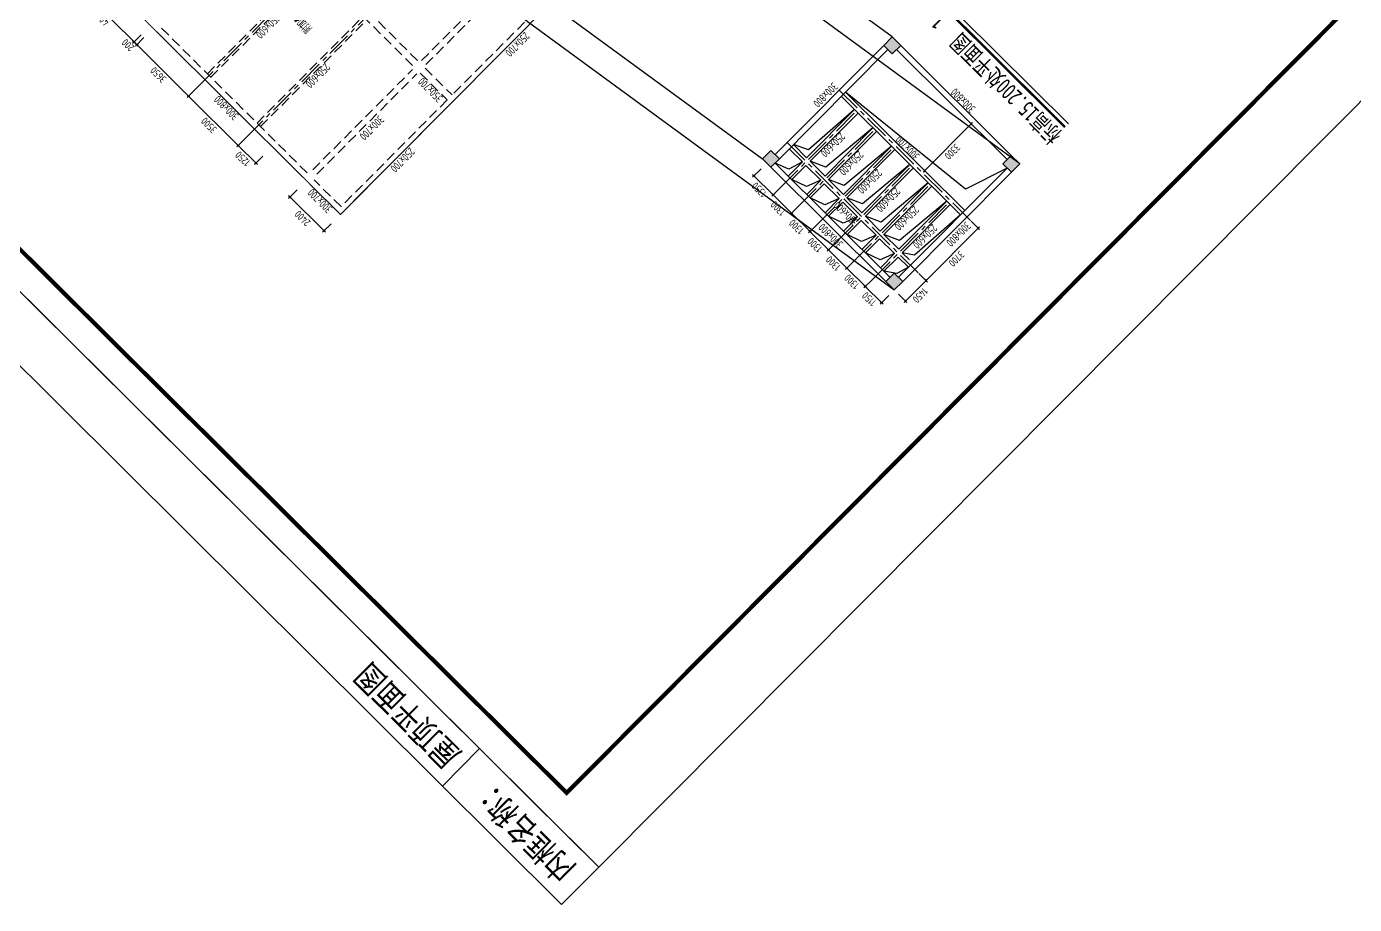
# Model space of a CAD drawing. Extents: x 517450926 to 520131079, y 3499134486 to 3500888201.
# Drawn here: x 518518356 to 518584745, y 3500217693 to 3500261600 of the extents above; entities that cross this region are included whole.
import ezdxf
from ezdxf.enums import TextEntityAlignment as Align

# ---------------------------------------------------------------- set-up
doc = ezdxf.new("R2010")
doc.units = 0
doc.header["$LTSCALE"] = 1000
doc.header["$MEASUREMENT"] = 0
doc.linetypes.add('CENTER', pattern=[2, 1.25, -0.25, 0.25, -0.25])
doc.linetypes.add('DASHED', pattern=[0.75, 0.5, -0.25])
doc.layers.get('0').update_dxf_attribs({"linetype": 'CONTINUOUS'})
doc.layers.get('Defpoints').update_dxf_attribs({"color": 2, "linetype": 'CONTINUOUS'})
for name, color, linetype in [('C-SHET-SHET', 144, 'CONTINUOUS'), ('S_AXIS', 8, 'CENTER'), ('S_AXIS_DIMS', 3, 'CONTINUOUS'), ('S_BEAM', 4, 'DASHED'), ('S_BEAM_SECD_TEXT_HORZ', 9, 'CONTINUOUS'), ('S_BEAM_TEXT_HORZ', 7, 'CONTINUOUS'), ('S_BEAM_TEXT_VERT', 41, 'CONTINUOUS'), ('S_COLU', 2, 'CONTINUOUS'), ('S_COLU_HACH', 15, 'CONTINUOUS'), ('S_FLOR_ENHN', 91, 'DASHED'), ('S_FLOR_TEXT', 51, 'CONTINUOUS'), ('S_HOLE', 201, 'CONTINUOUS'), ('S_INDX', 11, 'CONTINUOUS'), ('XD-NAME-DRWN', 91, 'CONTINUOUS')]:
    doc.layers.add(name, color=color, linetype=linetype)
doc.layers.add('内框', color=8, linetype='CONTINUOUS', plot=False)
doc.styles.get("Standard").update_dxf_attribs({"font": 'Tssdeng.shx', "bigfont": 'Tssdchn.shx'})
doc.styles.add('TH-STYLE2', font='', dxfattribs={"width": 0.8})
doc.styles.add('TH-STYLE3', font='tssdeng.shx', dxfattribs={"width": 0.7, "bigfont": 'tssdchn.shx'})
doc.styles.add('样式 1', font='Tssdeng.shx', dxfattribs={"width": 0.7, "bigfont": 'Tssdchn.shx'})
doc.styles.add('黑体', font='simhei.ttf')
doc.styles.get('TH-STYLE2').set_extended_font_data('STXihei')
doc.dimstyles.new('TSSD_100_100', dxfattribs={"dimtxt": 375, "dimasz": 100, "dimexe": 100, "dimexo": 0, "dimgap": 125, "dimtad": 1, "dimdec": 1, "dimdsep": 46, "dimtxsty": 'TH-STYLE3', "dimblk": 'ARCHTICK', "dimcen": -100, "dimdle": 100, "dimclrt": 7, "dimadec": 0, "dimazin": 0, "dimtfac": 1, "dimtdec": 1, "dimtix": 1, "dimtmove": 2, "dimatfit": 3, "dimldrblk": 'ARCHTICK', "dimfxl": 500, "dimfxlon": 1, "dimtolj": 1, "dimtzin": 0, "dimarcsym": 0})

# ---------------------------------------------------------------- blocks, each defined once
blk = doc.blocks.new('THAPE_A1L2_inner')
at = {"layer": '内框'}
for p, q in [((0, 611.6), (0, 594)), ((0, 611.6), (336, 611.6)), ((56, 594), (56, 611.6)), ((56, 611.6), (56, 594)), ((0, 594), (56, 594)), ((32, 594), (0, 594)), ((96, 594), (32, 594)), ((56, 594), (298.13, 594)), ((224, 594), (96, 594)), ((336, 594), (224, 594))]:
    blk.add_line(p, q, dxfattribs=at)
blk.add_lwpolyline([(0, 0), (1261, 0), (1261, 594), (0, 594)], close=True, dxfattribs=at)
at = {"layer": '内框', "const_width": 1.4}
blk.add_lwpolyline([(25, 584), (25, 10), (1251, 10), (1251, 584)], close=True, dxfattribs=at)
at = {"layer": '内框', "style": '黑体', "width": 0.8}
blk.add_text('内框名称：', height=8, dxfattribs=at).set_placement((5.06, 599.31))
blk.add_attdef('内框名称', (58.89, 599.29), '', height=8, dxfattribs=at)
blk = doc.blocks.new('SH_THAPE_A1L2')
blk.add_lwpolyline([(0, 0), (1261, 0), (1261, 594), (0, 594)], close=True)
at = {"const_width": 1.4}
blk.add_lwpolyline([(25, 584), (25, 10), (1251, 10), (1251, 584)], close=True, dxfattribs=at)
blk.add_attdef('作废标记', text='', height=400).set_placement((658, 330.5), align=Align.MIDDLE_CENTER)
blk = doc.blocks.new('_ArchTick')
at = {"color": 0, "const_width": 0.25}
blk.add_lwpolyline([(-0.53, -0.53), (0.53, 0.53)], dxfattribs=at)
blk = doc.blocks.new('*D161')
at = {"layer": 'Defpoints', "color": 0, "transparency": 16777216}
for p in [(518529424, 3500256138), (518530310, 3500255256), (518529823, 3500254767)]:
    blk.add_point(p, dxfattribs=at)
at = {"layer": 'S_AXIS_DIMS', "color": 0, "lineweight": -2, "transparency": 16777216}
for p, q in [((518528866, 3500255719), (518529894, 3500254696)), ((518529290, 3500256003), (518528867, 3500255577)), ((518530176, 3500255121), (518529753, 3500254696))]:
    blk.add_line(p, q, dxfattribs=at)
at = {"layer": 'S_AXIS_DIMS', "color": 0, "lineweight": -2, "transparency": 16777216, "xscale": 100, "yscale": 100, "zscale": 100}
for p, rotation in [((518528937, 3500255648), 135.1572922653654), ((518529823, 3500254767), 315.1572922653655)]:
    blk.add_blockref('_ArchTick', p, dxfattribs=dict(at, rotation=rotation))
at = {"layer": 'S_AXIS_DIMS', "color": 7, "transparency": 16777216, "insert": (518529160, 3500254986), "char_height": 375, "attachment_point": 5, "rotation": 135.15729, "style": 'TH-STYLE3'}
blk.add_mtext('\\A1;1250', dxfattribs=at)
blk = doc.blocks.new('*D162')
at = {"layer": 'Defpoints', "color": 0, "transparency": 16777216}
for p in [(518526942, 3500258606), (518526456, 3500258116), (518529424, 3500256138)]:
    blk.add_point(p, dxfattribs=at)
at = {"layer": 'S_AXIS_DIMS', "color": 0, "lineweight": -2, "transparency": 16777216}
for p, q in [((518526808, 3500258471), (518526385, 3500258045)), ((518529008, 3500255578), (518526385, 3500258187)), ((518529290, 3500256003), (518528867, 3500255577))]:
    blk.add_line(p, q, dxfattribs=at)
at = {"layer": 'S_AXIS_DIMS', "color": 0, "lineweight": -2, "transparency": 16777216, "xscale": 100, "yscale": 100, "zscale": 100}
for p, rotation in [((518526456, 3500258116), 135.1572922653654), ((518528937, 3500255648), 315.1572922653655)]:
    blk.add_blockref('_ArchTick', p, dxfattribs=dict(at, rotation=rotation))
at = {"layer": 'S_AXIS_DIMS', "color": 7, "transparency": 16777216, "insert": (518527476, 3500256661), "char_height": 375, "attachment_point": 5, "rotation": 135.15729, "style": 'TH-STYLE3'}
blk.add_mtext('\\A1;3500', dxfattribs=at)
blk = doc.blocks.new('*D163')
at = {"layer": 'Defpoints', "color": 0, "transparency": 16777216}
for p in [(518524354, 3500261180), (518523867, 3500260690), (518526942, 3500258606)]:
    blk.add_point(p, dxfattribs=at)
at = {"layer": 'S_AXIS_DIMS', "color": 0, "lineweight": -2, "transparency": 16777216}
for p, q in [((518524220, 3500261045), (518523797, 3500260619)), ((518526526, 3500258046), (518523797, 3500260761)), ((518526808, 3500258471), (518526385, 3500258045))]:
    blk.add_line(p, q, dxfattribs=at)
at = {"layer": 'S_AXIS_DIMS', "color": 0, "lineweight": -2, "transparency": 16777216, "xscale": 100, "yscale": 100, "zscale": 100}
for p, rotation in [((518523867, 3500260690), 135.1572922653654), ((518526456, 3500258116), 315.1572922653655)]:
    blk.add_blockref('_ArchTick', p, dxfattribs=dict(at, rotation=rotation))
at = {"layer": 'S_AXIS_DIMS', "color": 7, "transparency": 16777216, "insert": (518524941, 3500259182), "char_height": 375, "attachment_point": 5, "rotation": 135.15729, "style": 'TH-STYLE3'}
blk.add_mtext('\\A1;3650', dxfattribs=at)
blk = doc.blocks.new('*D164')
at = {"layer": 'Defpoints', "color": 0, "transparency": 16777216}
for p in [(518520889, 3500263652), (518521376, 3500264141), (518524212, 3500261321)]:
    blk.add_point(p, dxfattribs=at)
at = {"layer": 'S_AXIS_DIMS', "color": 0, "lineweight": -2, "transparency": 16777216}
for p, q in [((518521242, 3500264006), (518520819, 3500263581)), ((518523797, 3500260761), (518520819, 3500263722)), ((518524078, 3500261186), (518523655, 3500260760))]:
    blk.add_line(p, q, dxfattribs=at)
at = {"layer": 'S_AXIS_DIMS', "color": 0, "lineweight": -2, "transparency": 16777216, "xscale": 100, "yscale": 100, "zscale": 100}
for p, rotation in [((518520889, 3500263652), 135.1572922653654), ((518523726, 3500260831), 315.1572922653655)]:
    blk.add_blockref('_ArchTick', p, dxfattribs=dict(at, rotation=rotation))
at = {"layer": 'S_AXIS_DIMS', "color": 7, "transparency": 16777216, "insert": (518522087, 3500262020), "char_height": 375, "attachment_point": 5, "rotation": 135.15729, "style": 'TH-STYLE3'}
blk.add_mtext('\\A1;4000', dxfattribs=at)
blk = doc.blocks.new('*D173')
at = {"layer": 'Defpoints', "color": 0, "transparency": 16777216}
for p in [(518532344, 3500253897), (518531525, 3500253074), (518534045, 3500252205)]:
    blk.add_point(p, dxfattribs=at)
at = {"layer": 'S_AXIS_DIMS', "color": 0, "lineweight": -2, "transparency": 16777216}
for p, q in [((518533298, 3500251312), (518531454, 3500253145)), ((518531878, 3500253429), (518531455, 3500253004)), ((518533579, 3500251737), (518533156, 3500251311))]:
    blk.add_line(p, q, dxfattribs=at)
at = {"layer": 'S_AXIS_DIMS', "color": 0, "lineweight": -2, "transparency": 16777216, "xscale": 100, "yscale": 100, "zscale": 100}
for p, rotation in [((518531525, 3500253074), 135.1572922653654), ((518533227, 3500251382), 315.1572922653655)]:
    blk.add_blockref('_ArchTick', p, dxfattribs=dict(at, rotation=rotation))
at = {"layer": 'S_AXIS_DIMS', "color": 7, "transparency": 16777216, "insert": (518532156, 3500252007), "char_height": 375, "attachment_point": 5, "rotation": 135.15729, "style": 'TH-STYLE3'}
blk.add_mtext('\\A1;2400', dxfattribs=at)
blk = doc.blocks.new('*D174')
at = {"layer": 'Defpoints', "color": 0, "transparency": 16777216}
for p in [(518524209, 3500261317), (518524350, 3500261176), (518523867, 3500260690)]:
    blk.add_point(p, dxfattribs=at)
at = {"layer": 'S_AXIS_DIMS', "color": 0, "lineweight": -2, "transparency": 16777216}
for p, q in [((518524078, 3500261186), (518523655, 3500260760)), ((518524220, 3500261045), (518523797, 3500260619)), ((518523726, 3500260831), (518523655, 3500260902)), ((518523726, 3500260831), (518523867, 3500260690)), ((518523867, 3500260690), (518523938, 3500260620))]:
    blk.add_line(p, q, dxfattribs=at)
at = {"layer": 'S_AXIS_DIMS', "color": 0, "lineweight": -2, "transparency": 16777216, "xscale": 100, "yscale": 100, "zscale": 100}
for p, rotation in [((518523726, 3500260831), 315.1572922653655), ((518523867, 3500260690), 135.1572922653654)]:
    blk.add_blockref('_ArchTick', p, dxfattribs=dict(at, rotation=rotation))
at = {"layer": 'S_AXIS_DIMS', "color": 7, "transparency": 16777216, "insert": (518523426, 3500260670), "char_height": 375, "attachment_point": 5, "rotation": 135.15729, "style": 'TH-STYLE3'}
blk.add_mtext('\\A1;200', dxfattribs=at)
blk = doc.blocks.new('*D254')
at = {"layer": 'Defpoints', "color": 0, "transparency": 16777216}
for p in [(518566329, 3500255988), (518563254, 3500254392), (518564285, 3500253366)]:
    blk.add_point(p, dxfattribs=at)
at = {"layer": 'S_AXIS_DIMS', "color": 0, "lineweight": -2, "transparency": 16777216}
for p, q in [((518565652, 3500256803), (518563184, 3500254321)), ((518565936, 3500256379), (518565511, 3500256802)), ((518563609, 3500254039), (518563184, 3500254462))]:
    blk.add_line(p, q, dxfattribs=at)
at = {"layer": 'S_AXIS_DIMS', "color": 0, "lineweight": -2, "transparency": 16777216, "xscale": 100, "yscale": 100, "zscale": 100}
for p, rotation in [((518565581, 3500256732), 45.15729226536542), ((518563254, 3500254392), 225.1572922653654)]:
    blk.add_blockref('_ArchTick', p, dxfattribs=dict(at, rotation=rotation))
at = {"layer": 'S_AXIS_DIMS', "color": 7, "transparency": 16777216, "insert": (518564640, 3500255341), "char_height": 375, "attachment_point": 5, "rotation": 225.15729, "style": 'TH-STYLE3'}
blk.add_mtext('\\A1;3300', dxfattribs=at)
blk = doc.blocks.new('*D255')
at = {"layer": 'Defpoints', "color": 0, "transparency": 16777216}
for p in [(518562548, 3500249664), (518561739, 3500248425), (518563324, 3500248893)]:
    blk.add_point(p, dxfattribs=at)
at = {"layer": 'S_AXIS_DIMS', "color": 0, "lineweight": -2, "transparency": 16777216}
for p, q in [((518562970, 3500249245), (518563395, 3500248822)), ((518562231, 3500247794), (518563395, 3500248963)), ((518561947, 3500248217), (518562373, 3500247794))]:
    blk.add_line(p, q, dxfattribs=at)
at = {"layer": 'S_AXIS_DIMS', "color": 0, "lineweight": -2, "transparency": 16777216, "xscale": 100, "yscale": 100, "zscale": 100}
for p, rotation in [((518563324, 3500248893), 45.15729226536542), ((518562302, 3500247864), 225.1572922653654)]:
    blk.add_blockref('_ArchTick', p, dxfattribs=dict(at, rotation=rotation))
at = {"layer": 'S_AXIS_DIMS', "color": 7, "transparency": 16777216, "insert": (518563035, 3500248158), "char_height": 375, "attachment_point": 5, "rotation": 225.15729, "style": 'TH-STYLE3'}
blk.add_mtext('\\A1;1450', dxfattribs=at)
blk = doc.blocks.new('*D483')
at = {"layer": 'Defpoints', "color": 0, "transparency": 16777216}
for p in [(518565370, 3500252076), (518565933, 3500251516), (518562761, 3500249453)]:
    blk.add_point(p, dxfattribs=at)
at = {"layer": 'S_AXIS_DIMS', "color": 0, "lineweight": -2, "transparency": 16777216}
for p, q in [((518565579, 3500251869), (518566004, 3500251445)), ((518563254, 3500248822), (518566004, 3500251587)), ((518562970, 3500249245), (518563395, 3500248822))]:
    blk.add_line(p, q, dxfattribs=at)
at = {"layer": 'S_AXIS_DIMS', "color": 0, "lineweight": -2, "transparency": 16777216, "xscale": 100, "yscale": 100, "zscale": 100}
for p, rotation in [((518565933, 3500251516), 45.15729226536542), ((518563324, 3500248893), 225.1572922653654)]:
    blk.add_blockref('_ArchTick', p, dxfattribs=dict(at, rotation=rotation))
at = {"layer": 'S_AXIS_DIMS', "color": 7, "transparency": 16777216, "insert": (518564850, 3500249984), "char_height": 375, "attachment_point": 5, "rotation": 225.15729, "style": 'TH-STYLE3'}
blk.add_mtext('\\A1;3700', dxfattribs=at)
blk = doc.blocks.new('*D484')
at = {"layer": 'Defpoints', "color": 0, "transparency": 16777216}
for p in [(518560188, 3500250340), (518559369, 3500249517), (518561110, 3500249423)]:
    blk.add_point(p, dxfattribs=at)
at = {"layer": 'S_AXIS_DIMS', "color": 0, "lineweight": -2, "transparency": 16777216}
for p, q in [((518559722, 3500249871), (518559299, 3500249446)), ((518560362, 3500248530), (518559299, 3500249587)), ((518560644, 3500248955), (518560221, 3500248529))]:
    blk.add_line(p, q, dxfattribs=at)
at = {"layer": 'S_AXIS_DIMS', "color": 0, "lineweight": -2, "transparency": 16777216, "xscale": 100, "yscale": 100, "zscale": 100}
for p, rotation in [((518559369, 3500249517), 135.1572922653654), ((518560291, 3500248600), 315.1572922653655)]:
    blk.add_blockref('_ArchTick', p, dxfattribs=dict(at, rotation=rotation))
at = {"layer": 'S_AXIS_DIMS', "color": 7, "transparency": 16777216, "insert": (518559610, 3500248837), "char_height": 375, "attachment_point": 5, "rotation": 135.15729, "style": 'TH-STYLE3'}
blk.add_mtext('\\A1;1300', dxfattribs=at)
blk = doc.blocks.new('*D485')
at = {"layer": 'Defpoints', "color": 0, "transparency": 16777216}
for p in [(518561110, 3500249423), (518560291, 3500248600), (518561925, 3500248612)]:
    blk.add_point(p, dxfattribs=at)
at = {"layer": 'S_AXIS_DIMS', "color": 0, "lineweight": -2, "transparency": 16777216}
for p, q in [((518561178, 3500247719), (518560220, 3500248671)), ((518560644, 3500248955), (518560221, 3500248529)), ((518561459, 3500248144), (518561036, 3500247718))]:
    blk.add_line(p, q, dxfattribs=at)
at = {"layer": 'S_AXIS_DIMS', "color": 0, "lineweight": -2, "transparency": 16777216, "xscale": 100, "yscale": 100, "zscale": 100}
for p, rotation in [((518560291, 3500248600), 135.1572922653654), ((518561107, 3500247789), 315.1572922653655)]:
    blk.add_blockref('_ArchTick', p, dxfattribs=dict(at, rotation=rotation))
at = {"layer": 'S_AXIS_DIMS', "color": 7, "transparency": 16777216, "insert": (518560479, 3500247973), "char_height": 375, "attachment_point": 5, "rotation": 135.15729, "style": 'TH-STYLE3'}
blk.add_mtext('\\A1;1150', dxfattribs=at)
blk = doc.blocks.new('*D486')
at = {"layer": 'Defpoints', "color": 0, "transparency": 16777216}
for p in [(518559266, 3500251257), (518558448, 3500250434), (518560188, 3500250340)]:
    blk.add_point(p, dxfattribs=at)
at = {"layer": 'S_AXIS_DIMS', "color": 0, "lineweight": -2, "transparency": 16777216}
for p, q in [((518558800, 3500250788), (518558377, 3500250363)), ((518559440, 3500249446), (518558377, 3500250504)), ((518559722, 3500249871), (518559299, 3500249446))]:
    blk.add_line(p, q, dxfattribs=at)
at = {"layer": 'S_AXIS_DIMS', "color": 0, "lineweight": -2, "transparency": 16777216, "xscale": 100, "yscale": 100, "zscale": 100}
for p, rotation in [((518558448, 3500250434), 135.1572922653654), ((518559369, 3500249517), 315.1572922653655)]:
    blk.add_blockref('_ArchTick', p, dxfattribs=dict(at, rotation=rotation))
at = {"layer": 'S_AXIS_DIMS', "color": 7, "transparency": 16777216, "insert": (518558688, 3500249754), "char_height": 375, "attachment_point": 5, "rotation": 135.15729, "style": 'TH-STYLE3'}
blk.add_mtext('\\A1;1300', dxfattribs=at)
blk = doc.blocks.new('*D487')
at = {"layer": 'Defpoints', "color": 0, "transparency": 16777216}
for p in [(518558344, 3500252173), (518557526, 3500251350), (518559266, 3500251257)]:
    blk.add_point(p, dxfattribs=at)
at = {"layer": 'S_AXIS_DIMS', "color": 0, "lineweight": -2, "transparency": 16777216}
for p, q in [((518557879, 3500251705), (518557455, 3500251279)), ((518558519, 3500250363), (518557455, 3500251421)), ((518558800, 3500250788), (518558377, 3500250363))]:
    blk.add_line(p, q, dxfattribs=at)
at = {"layer": 'S_AXIS_DIMS', "color": 0, "lineweight": -2, "transparency": 16777216, "xscale": 100, "yscale": 100, "zscale": 100}
for p, rotation in [((518557526, 3500251350), 135.1572922653654), ((518558448, 3500250434), 315.1572922653655)]:
    blk.add_blockref('_ArchTick', p, dxfattribs=dict(at, rotation=rotation))
at = {"layer": 'S_AXIS_DIMS', "color": 7, "transparency": 16777216, "insert": (518557766, 3500250670), "char_height": 375, "attachment_point": 5, "rotation": 135.15729, "style": 'TH-STYLE3'}
blk.add_mtext('\\A1;1300', dxfattribs=at)
blk = doc.blocks.new('*D488')
at = {"layer": 'Defpoints', "color": 0, "transparency": 16777216}
for p in [(518557423, 3500253090), (518556604, 3500252267), (518558344, 3500252173)]:
    blk.add_point(p, dxfattribs=at)
at = {"layer": 'S_AXIS_DIMS', "color": 0, "lineweight": -2, "transparency": 16777216}
for p, q in [((518557597, 3500251280), (518556533, 3500252338)), ((518556957, 3500252622), (518556534, 3500252196)), ((518557879, 3500251705), (518557455, 3500251279))]:
    blk.add_line(p, q, dxfattribs=at)
at = {"layer": 'S_AXIS_DIMS', "color": 0, "lineweight": -2, "transparency": 16777216, "xscale": 100, "yscale": 100, "zscale": 100}
for p, rotation in [((518556604, 3500252267), 135.1572922653654), ((518557526, 3500251350), 315.1572922653655)]:
    blk.add_blockref('_ArchTick', p, dxfattribs=dict(at, rotation=rotation))
at = {"layer": 'S_AXIS_DIMS', "color": 7, "transparency": 16777216, "insert": (518556845, 3500251587), "char_height": 375, "attachment_point": 5, "rotation": 135.15729, "style": 'TH-STYLE3'}
blk.add_mtext('\\A1;1300', dxfattribs=at)
blk = doc.blocks.new('*D489')
at = {"layer": 'Defpoints', "color": 0, "transparency": 16777216}
for p in [(518556501, 3500254007), (518555682, 3500253184), (518557423, 3500253090)]:
    blk.add_point(p, dxfattribs=at)
at = {"layer": 'S_AXIS_DIMS', "color": 0, "lineweight": -2, "transparency": 16777216}
for p, q in [((518556035, 3500253538), (518555612, 3500253113)), ((518556675, 3500252196), (518555612, 3500253254)), ((518556957, 3500252622), (518556534, 3500252196))]:
    blk.add_line(p, q, dxfattribs=at)
at = {"layer": 'S_AXIS_DIMS', "color": 0, "lineweight": -2, "transparency": 16777216, "xscale": 100, "yscale": 100, "zscale": 100}
for p, rotation in [((518555682, 3500253184), 135.1572922653654), ((518556604, 3500252267), 315.1572922653655)]:
    blk.add_blockref('_ArchTick', p, dxfattribs=dict(at, rotation=rotation))
at = {"layer": 'S_AXIS_DIMS', "color": 7, "transparency": 16777216, "insert": (518555923, 3500252504), "char_height": 375, "attachment_point": 5, "rotation": 135.15729, "style": 'TH-STYLE3'}
blk.add_mtext('\\A1;1300', dxfattribs=at)
blk = doc.blocks.new('*D490')
at = {"layer": 'Defpoints', "color": 0, "transparency": 16777216}
for p in [(518555780, 3500255196), (518554725, 3500254136), (518556501, 3500254007)]:
    blk.add_point(p, dxfattribs=at)
at = {"layer": 'S_AXIS_DIMS', "color": 0, "lineweight": -2, "transparency": 16777216}
for p, q in [((518555078, 3500254490), (518554655, 3500254065)), ((518555753, 3500253113), (518554654, 3500254206)), ((518556035, 3500253538), (518555612, 3500253113))]:
    blk.add_line(p, q, dxfattribs=at)
at = {"layer": 'S_AXIS_DIMS', "color": 0, "lineweight": -2, "transparency": 16777216, "xscale": 100, "yscale": 100, "zscale": 100}
for p, rotation in [((518554725, 3500254136), 135.1572922653654), ((518555682, 3500253184), 315.1572922653655)]:
    blk.add_blockref('_ArchTick', p, dxfattribs=dict(at, rotation=rotation))
at = {"layer": 'S_AXIS_DIMS', "color": 7, "transparency": 16777216, "insert": (518554983, 3500253438), "char_height": 375, "attachment_point": 5, "rotation": 135.15729, "style": 'TH-STYLE3'}
blk.add_mtext('\\A1;1350', dxfattribs=at)

msp = doc.modelspace()

# ---------------------------------------------------------------- hatches: boundary and pattern name
at = {"layer": 'S_COLU_HACH'}
h = msp.add_hatch(color=256, dxfattribs=at)
h.dxf.hatch_style = 1
h.paths.add_polyline_path([(518561635.3844, 3500260232.9971), (518561209.9572, 3500260656.0949), (518561633.055, 3500261081.5221), (518562058.4822, 3500260658.4243)])
h = msp.add_hatch(color=256, dxfattribs=at)
h.dxf.hatch_style = 1
h.paths.add_polyline_path([(518555569.8167, 3500254559.468), (518555144.3895, 3500254982.5658), (518555567.4872, 3500255407.993), (518555992.9144, 3500254984.8952)])
h = msp.add_hatch(color=256, dxfattribs=at)
h.dxf.hatch_style = 1
h.paths.add_polyline_path([(518567591.365, 3500254309.6286), (518567165.9378, 3500254732.7263), (518567589.0356, 3500255158.1535), (518568014.4628, 3500254735.0558)])
h = msp.add_hatch(color=256, dxfattribs=at)
h.dxf.hatch_style = 1
h.paths.add_polyline_path([(518561738.5109, 3500248424.5506), (518561313.0837, 3500248847.6484), (518561736.1814, 3500249273.0755), (518562161.6086, 3500248849.9778)])

# ---------------------------------------------------------------- linework, layer by layer
at = {"layer": 'S_AXIS'}
for p, q in [((518526808.0822, 3500258470.8728), (518538768.0869, 3500270496.7254)), ((518529289.7407, 3500256002.8026), (518541249.7455, 3500268028.6551)), ((518558988.694, 3500258422.6021), (518565578.7859, 3500251868.5944)), ((518556035.0325, 3500253538.2276), (518559840.1308, 3500257364.2754)), ((518556956.7914, 3500252621.5158), (518560761.8897, 3500256447.5636)), ((518556379.5893, 3500255799.1326), (518562969.6812, 3500249245.1248)), ((518557878.5503, 3500251704.804), (518561683.6486, 3500255530.8518)), ((518558800.3092, 3500250788.0922), (518562605.4075, 3500254614.14)), ((518559722.0681, 3500249871.3804), (518563527.1664, 3500253697.4282)), ((518560643.827, 3500248954.6686), (518564448.9253, 3500252780.7164))]:
    msp.add_line(p, q, dxfattribs=at)
at = {"layer": 'S_BEAM'}
for p, q in [((518530627.8841, 3500267133.2861), (518537931.0508, 3500259870.108)), ((518530381.0771, 3500266885.1203), (518537684.2438, 3500259621.9422)), ((518538107.7298, 3500259905.9486), (518543590.3715, 3500265418.7758)), ((518538320.4434, 3500259694.3997), (518543803.0851, 3500265207.227)), ((518527396.8495, 3500259240.1457), (518532703.2005, 3500264575.7117)), ((518527574.1109, 3500259063.855), (518532880.4618, 3500264399.421)), ((518545362.2083, 3500263938.7102), (518539632.7596, 3500258177.717)), ((518529878.5081, 3500256772.0755), (518535184.8591, 3500262107.6415)), ((518530055.7695, 3500256595.7848), (518535362.1204, 3500261931.3507)), ((518532377.8929, 3500254286.3762), (518525074.7261, 3500261549.5543)), ((518532660.3463, 3500254428.5735), (518537649.3739, 3500259445.0691)), ((518532873.0599, 3500254217.0246), (518537862.0875, 3500259233.5202)), ((518538038.7665, 3500259269.3607), (518539385.9526, 3500257929.5512)), ((518538285.5735, 3500259517.5266), (518539632.7596, 3500258177.717)), ((518539385.9526, 3500257929.5512), (518534079.6016, 3500252593.9852)), ((518534079.6016, 3500252593.9852), (518532732.4155, 3500253933.7948)), ((518562140.0001, 3500250281.8151), (518562654.058, 3500249770.572))]:
    msp.add_line(p, q, dxfattribs=at)
at = {"layer": 'S_BEAM', "linetype": 'Continuous'}
for p, q in [((518545751.0185, 3500263975.133), (518534045.3141, 3500252204.9809)), ((518532166.344, 3500254073.6626), (518524863.1773, 3500261336.8407)), ((518555780.2009, 3500255196.4442), (518561209.9573, 3500260656.095)), ((518555992.9145, 3500254984.8953), (518561422.6709, 3500260444.5461)), ((518567377.4867, 3500254945.4399), (518561846.9333, 3500260445.7107)), ((518567589.0356, 3500255158.1535), (518562058.4822, 3500260658.4243)), ((518565263.1627, 3500252394.0415), (518559307.182, 3500258317.4101)), ((518565051.6138, 3500252181.3279), (518559095.6332, 3500258104.6965)), ((518557353.9443, 3500255041.6648), (518559751.5001, 3500257452.4208)), ((518557531.2056, 3500254865.3741), (518559928.7614, 3500257276.13)), ((518558275.7032, 3500254124.953), (518560673.259, 3500256535.709)), ((518558452.9645, 3500253948.6623), (518560850.5203, 3500256359.4182)), ((518556698.0774, 3500255693.9405), (518557353.9443, 3500255041.6648)), ((518556486.5285, 3500255481.2269), (518557142.3954, 3500254828.9512)), ((518559197.4621, 3500253208.2412), (518561595.0179, 3500255618.9972)), ((518559374.7234, 3500253031.9505), (518561772.2792, 3500255442.7064)), ((518555569.8167, 3500254559.468), (518561313.0837, 3500248847.6484)), ((518555781.3656, 3500254772.1816), (518561524.6326, 3500249060.3619)), ((518556437.2325, 3500254119.9059), (518557142.3954, 3500254828.9512)), ((518556614.4938, 3500253943.6152), (518557319.6567, 3500254652.6605)), ((518557319.6567, 3500254652.6605), (518558064.1543, 3500253912.2394)), ((518557531.2056, 3500254865.3741), (518558275.7032, 3500254124.953)), ((518560119.221, 3500252291.5294), (518562516.7768, 3500254702.2854)), ((518560296.4823, 3500252115.2387), (518562694.0381, 3500254525.9946)), ((518561948.895, 3500249061.5267), (518567378.6514, 3500254521.1774)), ((518562161.6086, 3500248849.9778), (518567591.365, 3500254309.6286)), ((518534045.3141, 3500252204.9809), (518532520.8666, 3500253721.0812)), ((518557358.9914, 3500253203.1941), (518558064.1543, 3500253912.2394)), ((518557536.2527, 3500253026.9034), (518558241.4156, 3500253735.9487)), ((518558241.4156, 3500253735.9487), (518558985.9132, 3500252995.5276)), ((518558452.9645, 3500253948.6623), (518559197.4621, 3500253208.2412)), ((518561040.9799, 3500251374.8176), (518563438.5357, 3500253785.5736)), ((518558280.7503, 3500252286.4823), (518558985.9132, 3500252995.5276)), ((518559374.7234, 3500253031.9505), (518560119.221, 3500252291.5294)), ((518561218.2412, 3500251198.5269), (518563615.797, 3500253609.2828)), ((518558458.0116, 3500252110.1916), (518559163.1745, 3500252819.2369)), ((518559163.1745, 3500252819.2369), (518559907.6721, 3500252078.8158)), ((518561962.7388, 3500250458.1058), (518564360.2946, 3500252868.8618)), ((518562140.0001, 3500250281.8151), (518564537.5559, 3500252692.571)), ((518559202.5092, 3500251369.7705), (518559907.6721, 3500252078.8158)), ((518559379.7705, 3500251193.4798), (518560084.9334, 3500251902.5251)), ((518560084.9334, 3500251902.5251), (518560829.431, 3500251162.104)), ((518560296.4823, 3500252115.2387), (518561040.9799, 3500251374.8176)), ((518560124.2681, 3500250453.0587), (518560829.431, 3500251162.104)), ((518560301.5294, 3500250276.768), (518561006.6923, 3500250985.8133)), ((518561006.6923, 3500250985.8133), (518561751.1899, 3500250245.3922)), ((518561218.2412, 3500251198.5269), (518561962.7388, 3500250458.1058)), ((518561046.027, 3500249536.3469), (518561751.1899, 3500250245.3922)), ((518561223.2883, 3500249360.0562), (518561928.4512, 3500250069.1015)), ((518561928.4512, 3500250069.1015), (518562442.5091, 3500249557.8584))]:
    msp.add_line(p, q, dxfattribs=at)
at = {"layer": 'S_COLU'}
for points in [[(518561635.3844, 3500260232.9971), (518561209.9572, 3500260656.0949), (518561633.055, 3500261081.5221), (518562058.4822, 3500260658.4243)], [(518555569.8167, 3500254559.468), (518555144.3895, 3500254982.5658), (518555567.4872, 3500255407.993), (518555992.9144, 3500254984.8952)], [(518567591.365, 3500254309.6286), (518567165.9378, 3500254732.7263), (518567589.0356, 3500255158.1535), (518568014.4628, 3500254735.0558)], [(518561738.5109, 3500248424.5506), (518561313.0837, 3500248847.6484), (518561736.1814, 3500249273.0755), (518562161.6086, 3500248849.9778)]]:
    msp.add_lwpolyline(points, close=True, dxfattribs=at)
at = {"layer": 'S_FLOR_ENHN', "linetype": 'ByBlock', "const_width": 50}
msp.add_lwpolyline([(518534045.3141, 3500252204.9809), (518545892.0511, 3500264116.9421), (518536603.5575, 3500273354.5764), (518538965.8533, 3500275729.8782), (518514858.3127, 3500299705.4175), (518512989.631, 3500297826.4474), (518507033.6504, 3500303749.816), (518500123.0537, 3500296801.1719), (518524088.7834, 3500272966.6633), (518518659.0308, 3500267507.0163)], close=True, dxfattribs=at)
at = {"layer": 'S_HOLE', "linetype": 'ByBlock'}
for points in [[(518567378.6514, 3500254521.1775), (518565307.5833, 3500253464.499), (518559307.182, 3500258317.4101)], [(518559751.5001, 3500257452.4207), (518557442.8632, 3500255435.4782), (518556698.0774, 3500255693.9405)], [(518560673.259, 3500256535.709), (518558310.8791, 3500254572.2152), (518557531.2056, 3500254865.3741)], [(518561595.0179, 3500255618.9972), (518559232.638, 3500253655.5034), (518558452.9645, 3500253948.6623)], [(518557142.3954, 3500254828.9512), (518556474.6196, 3500254461.9038), (518555781.3656, 3500254772.1816)], [(518562516.7768, 3500254702.2854), (518560154.3969, 3500252738.7916), (518559374.7234, 3500253031.9505)], [(518558064.1543, 3500253912.2394), (518557342.6355, 3500253598.6408), (518556614.4938, 3500253943.6152)], [(518563438.5357, 3500253785.5736), (518561076.1558, 3500251822.0798), (518560296.4823, 3500252115.2387)], [(518558985.9132, 3500252995.5276), (518558264.3944, 3500252681.929), (518557536.2527, 3500253026.9034)], [(518564360.2946, 3500252868.8618), (518561997.9147, 3500250905.368), (518561218.2412, 3500251198.5269)], [(518559907.6721, 3500252078.8158), (518559186.1533, 3500251765.2172), (518558458.0116, 3500252110.1916)], [(518565051.6138, 3500252181.3279), (518562742.9768, 3500250164.3854), (518562140.0001, 3500250281.8151)], [(518560829.431, 3500251162.104), (518560107.9122, 3500250848.5054), (518559379.7705, 3500251193.4798)], [(518561751.1899, 3500250245.3922), (518561029.6711, 3500249931.7936), (518560301.5294, 3500250276.768)], [(518562442.5091, 3500249557.8584), (518561872.3677, 3500249245.6022), (518561223.2883, 3500249360.0562)]]:
    msp.add_lwpolyline(points, dxfattribs=at)
at = {"layer": 'S_INDX'}
for p, q in [((518561633.055, 3500261081.5221), (518512354.9844, 3500297188.3068)), ((518505866.3189, 3500291089.3504), (518555144.3895, 3500254982.5658)), ((518568014.4628, 3500254735.0558), (518518736.3922, 3500290841.8405)), ((518512460.4403, 3500284531.3352), (518561738.5109, 3500248424.5506))]:
    msp.add_line(p, q, dxfattribs=at)
at = {"layer": 'XD-NAME-DRWN', "const_width": 120}
msp.add_lwpolyline([(518570275.911, 3500256568.8184), (518563120.0411, 3500263685.5062)], dxfattribs=at)
at = {"layer": 'XD-NAME-DRWN'}
msp.add_lwpolyline([(518570445.1501, 3500256738.9893), (518563289.2802, 3500263855.677)], dxfattribs=at)

# ---------------------------------------------------------------- block references
at = {"layer": 'C-SHET-SHET', "xscale": 150, "yscale": 150, "zscale": 150, "rotation": 135.1572922948761}
msp.add_blockref('SH_THAPE_A1L2', (518609792.2772, 3500282741.2279), dxfattribs=at)
at = {"layer": '内框', "xscale": 149.9999999999999, "yscale": 149.9999999999999, "zscale": 149.9999999999999, "rotation": 135.1572922948763}
msp.add_blockref('THAPE_A1L2_inner', (518609792.2772, 3500282741.2279), dxfattribs=at).add_auto_attribs({'内框名称': '屋顶平面图'})

# ---------------------------------------------------------------- texts
at = {"layer": 'S_BEAM_SECD_TEXT_HORZ', "linetype": 'Continuous', "style": '样式 1', "width": 0.7}
for s, p in [('250x600', (518530295.0702, 3500261752.3638)), ('250x700', (518542762.5549, 3500260847.4739)), ('250x600', (518532776.7287, 3500259284.2936)), ('250x600', (518558531.6948, 3500255823.9405)), ('250x700', (518537015.4771, 3500255068.7546)), ('250x600', (518559453.4537, 3500254907.2287)), ('250x600', (518560375.2126, 3500253990.5169)), ('250x600', (518561296.9716, 3500253073.8051)), ('250x600', (518562218.7305, 3500252157.0933)), ('250x600', (518563140.4894, 3500251240.3815))]:
    msp.add_text(s, height=400, rotation=225.157297813, dxfattribs=at).set_placement(p, align=Align.CENTER)
at = {"layer": 'S_BEAM_SECD_TEXT_HORZ', "linetype": 'Continuous', "style": 'TH-STYLE3', "width": 0.7}
for s, p in [('300x700', (518563047.6677, 3500255154.2236)), ('300x600', (518559975.9795, 3500251874.0012))]:
    msp.add_text(s, height=400, rotation=135.157288154, dxfattribs=at).set_placement(p)
at = {"layer": 'S_BEAM_TEXT_HORZ', "linetype": 'Continuous', "style": '样式 1', "width": 0.7}
for s, p in [('350x700', (518538683.891, 3500258570.8318)), ('300x800', (518528486.2921, 3500257676.6276)), ('300x700', (518533165.9912, 3500253022.5523))]:
    msp.add_text(s, height=400, rotation=135.157288154, dxfattribs=at).set_placement(p, align=Align.CENTER)
for p in [(518565835.0827, 3500257526.6687), (518559213.6983, 3500250761.9682)]:
    msp.add_text('300x800', height=400, rotation=135.157288154, dxfattribs=at).set_placement(p)
at = {"layer": 'S_BEAM_TEXT_VERT', "linetype": 'Continuous', "style": '样式 1', "width": 0.7}
for p in [(518558673.8128, 3500258835.6114), (518565324.2961, 3500251868.1234)]:
    msp.add_text('300x800', height=400, rotation=225.157297813, dxfattribs=at).set_placement(p)
msp.add_text('300x700', height=400, rotation=225.157297813, dxfattribs=at).set_placement((518535474.9924, 3500256671.328), align=Align.CENTER)
at = {"layer": 'S_FLOR_TEXT', "style": 'TH-STYLE3', "width": 0.7}
msp.add_text('附加%%1326@300', height=400, rotation=135.157288154, dxfattribs=at).set_placement((518532663.9605, 3500261537.6005))
at = {"layer": 'XD-NAME-DRWN', "insert": (518566214.4366, 3500259640.9606), "char_height": 840, "width": 12635.649027, "attachment_point": 5, "rotation": 135.157292261, "style": 'TH-STYLE2'}
msp.add_mtext('{\\W0.7;标高15.200处平面图}  1:150', dxfattribs=at)

# ---------------------------------------------------------------- dimensions: what is measured, and where the dimension line sits
at = {"layer": 'S_AXIS_DIMS'}
for base, p1, p2, angle, picture, middle in [((518520889.495, 3500263651.8791), (518524212.4573, 3500261320.6886), (518521376.2761, 3500264141.3402), 135.157292265, '*D164', (518522087.2222, 3500262019.9766)), ((518523867.4853, 3500260690.1948), (518526942.2818, 3500258605.8113), (518524354.2664, 3500261179.656), 135.157292265, '*D163', (518524941.1296, 3500259181.6958)), ((518526455.5007, 3500258116.3502), (518529423.9404, 3500256137.7411), (518526942.2818, 3500258605.8113), 135.157292265, '*D162', (518527475.9666, 3500256660.7384)), ((518563254.4435, 3500254391.7619), (518566328.9176, 3500255988.2676), (518564285.4981, 3500253366.3529), 225.157292265, '*D254', (518564639.539, 3500255341.3233)), ((518529823.4659, 3500254766.8263), (518529423.9404, 3500256137.7411), (518530310.247, 3500255256.2874), 135.157292265, '*D161', (518529159.9492, 3500254985.9764)), ((518554725.2399, 3500254135.6749), (518556500.8817, 3500254006.6415), (518555780.2008, 3500255196.4441), 135.157292265, '*D490', (518554983.482, 3500253438.1132)), ((518531525.1747, 3500253074.4353), (518534045.3141, 3500252204.9809), (518532343.6053, 3500253897.3719), 135.157292265, '*D173', (518532155.6656, 3500252006.6631)), ((518555682.451, 3500253183.7049), (518557422.6406, 3500253089.9297), (518556500.8817, 3500254006.6415), 135.157292265, '*D489', (518555922.9671, 3500252503.7724)), ((518556604.2099, 3500252266.9931), (518558344.3995, 3500252173.2179), (518557422.6405, 3500253089.9297), 135.157292265, '*D488', (518556844.726, 3500251587.0605)), ((518557525.9688, 3500251350.2813), (518559266.1584, 3500251256.5061), (518558344.3995, 3500252173.2179), 135.157292265, '*D487', (518557766.4849, 3500250670.3487)), ((518565933.3086, 3500251516.0129), (518562760.9971, 3500249452.6663), (518565370.1018, 3500252076.1358), 225.157292265, '*D483', (518564850.3329, 3500249983.9147)), ((518558447.7277, 3500250433.5695), (518560187.9173, 3500250339.7943), (518559266.1584, 3500251256.5061), 135.157292265, '*D486', (518558688.2438, 3500249753.6369)), ((518559369.4866, 3500249516.8577), (518561109.6762, 3500249423.0825), (518560187.9173, 3500250339.7943), 135.157292265, '*D484', (518559610.0027, 3500248836.9251)), ((518563324.2039, 3500248892.5434), (518561738.5109, 3500248424.5506), (518562548.2835, 3500249664.2152), 225.157292265, '*D255', (518563034.5374, 3500248158.1221)), ((518560291.2456, 3500248600.1459), (518561925.0783, 3500248612.1452), (518561109.6762, 3500249423.0825), 135.157292265, '*D485', (518560478.5832, 3500247973.1006))]:
    dim = msp.add_linear_dim(base=base, p1=p1, p2=p2, angle=angle, dimstyle='TSSD_100_100', dxfattribs=at)
    dim.commit()
    dim.dimension.update_dxf_attribs({"geometry": picture, "text_midpoint": middle})
dim = msp.add_linear_dim(base=(518523867.4853, 3500260690.1948), p1=(518524208.6104, 3500261316.8205), p2=(518524350.4195, 3500261175.7879), angle=135.157292265, dimstyle='TSSD_100_100', dxfattribs=at)
dim.commit()
dim.dimension.update_dxf_attribs({"geometry": '*D174', "text_midpoint": (518523426.4268, 3500260670.4755), "dimtype": 160})

doc.saveas('drawing.dxf')
